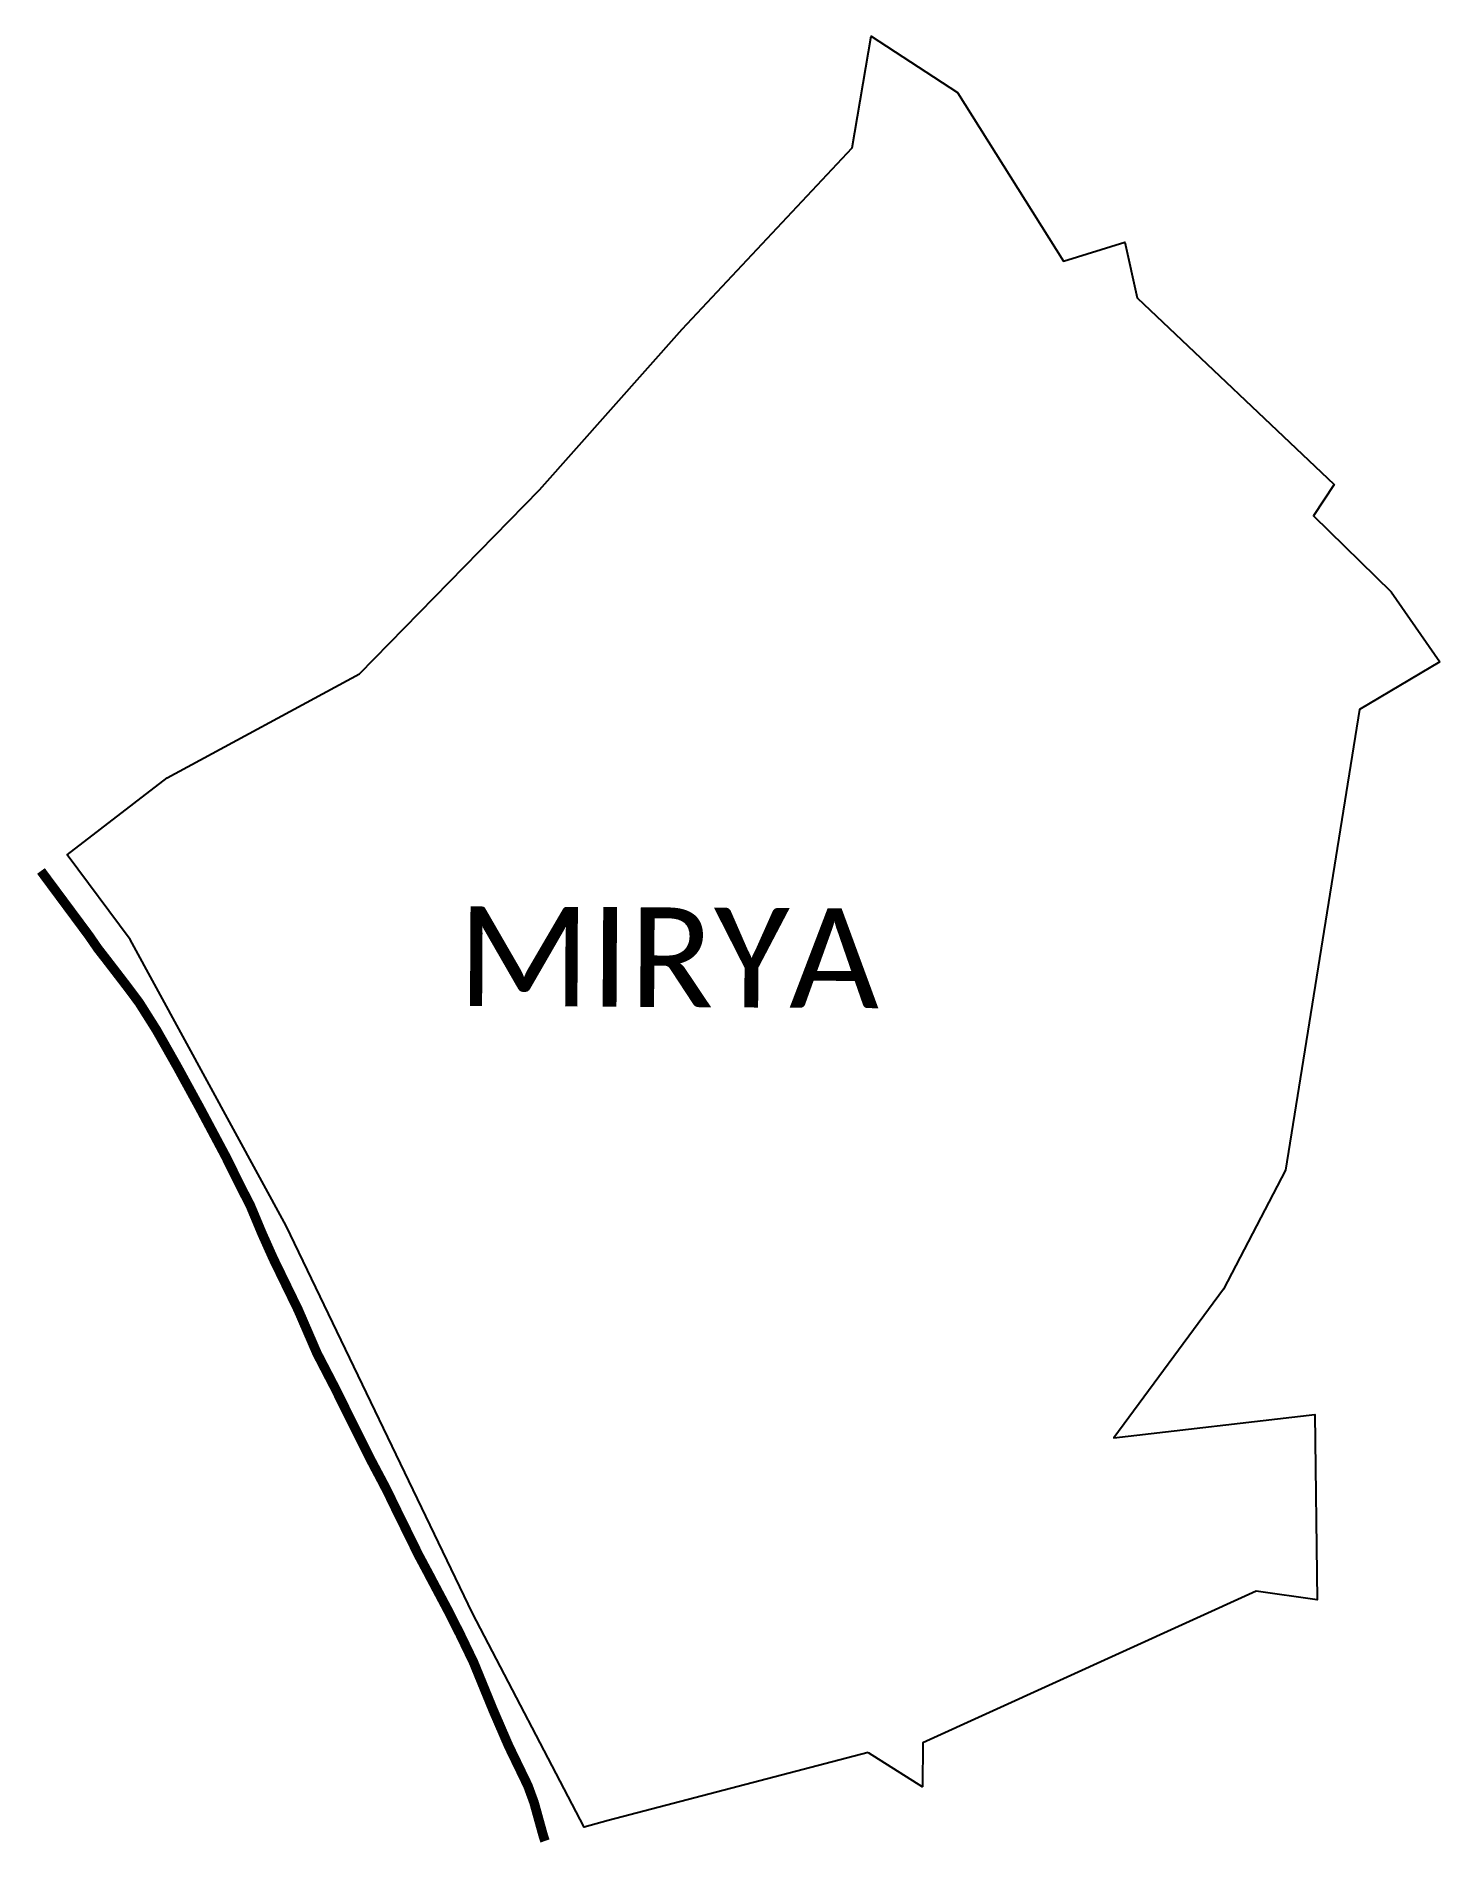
# Model space of a CAD drawing. Header units: metres. Extents: x 316748 to 318214, y 1881622 to 1883513.
import ezdxf

# ---------------------------------------------------------------- set-up
doc = ezdxf.new("R2010")
doc.units = ezdxf.units.M
for name, color, linetype in [('ARTIFICIALLY PROTECTED', 10, 'Continuous'), ('village', 3, 'Continuous'), ('VILLAGE NAME', 250, 'Continuous')]:
    doc.layers.add(name, color=color, linetype=linetype)
doc.styles.get("Standard").update_dxf_attribs({"font": 'calibri.ttf'})

msp = doc.modelspace()

# ---------------------------------------------------------------- linework, layer by layer
at = {"layer": 'ARTIFICIALLY PROTECTED', "const_width": 10, "flags": 128}
msp.add_lwpolyline([(316753.1, 1882640.4), (316756.2, 1882636.1), (316803.1, 1882572.9), (316812.6, 1882559.1), (316822.5, 1882546.4), (316843, 1882519.7), (316855.7, 1882502.7), (316873.8, 1882474), (316895.4, 1882435.9), (316919.2, 1882392.4), (316945.9, 1882342.3), (316963.9, 1882306.1), (316971.6, 1882291.2), (316983.8, 1882262), (316995.6, 1882235.6), (317021.8, 1882181.7), (317041.4, 1882136.4), (317059.5, 1882101.5), (317096.1, 1882027.9), (317102.6, 1882015.6), (317111.2, 1881999.4), (317117, 1881987.9), (317122.4, 1881976.7), (317147.7, 1881925.2), (317158.9, 1881904.3), (317159.8, 1881902.5), (317178.6, 1881867.1), (317190.8, 1881843), (317205, 1881813.5), (317225.5, 1881763.4), (317241.5, 1881726.4), (317261.8, 1881684.4), (317268.2, 1881666.9), (317278.1, 1881631.2), (317279.6, 1881626.8)], dxfattribs=at)
at = {"layer": 'village', "flags": 128}
msp.add_lwpolyline([(317617.3, 1881719.4), (317674, 1881683.5)], dxfattribs=at)
at = {"layer": 'village', "color": 3, "true_color": 0x00ff00}
for points in [[(317617.3, 1881719.4, 0), (317345.5, 1881648.3, 0), (317320.7, 1881641.3, 0), (317203.9, 1881864.7, 0), (317009.3, 1882269.7, 0), (316846.4, 1882568.6, 0), (316780.4, 1882657.2, 0), (316884.8, 1882737.6, 0), (317086, 1882846.3, 0), (317273.7, 1883038.5, 0), (317422.8, 1883206.4, 0), (317600.5, 1883396, 0), (317620.3, 1883512.6, 0), (317710.7, 1883453.9, 0), (317821.4, 1883277.4, 0), (317885.3, 1883297.5, 0), (317898.1, 1883239.1, 0), (318103.9, 1883044.3, 0), (318082.6, 1883011.6, 0), (318163.7, 1882931.9, 0), (318214.4, 1882858.9, 0)], [(318214.4, 1882858.9, 0), (318130.5, 1882809, 0), (318053.2, 1882327.7, 0), (317988.3, 1882203.3, 0), (317873.8, 1882048.2, 0), (318084, 1882072.6, 0), (318086.3, 1881878.8, 0), (318022.4, 1881887.9, 0), (317674.4, 1881729.2, 0), (317674, 1881683.5, 0)]]:
    msp.add_polyline3d(points, dxfattribs=at)

# ---------------------------------------------------------------- texts
at = {"layer": 'VILLAGE NAME', "insert": (317188.6, 1882603.5), "char_height": 104.042, "attachment_point": 1, "rotation": 359.6762}
msp.add_mtext_dynamic_manual_height_columns('{\\fCalibri|b0|i0|c0|p34;MIRYA}', width=926.815, gutter_width=520.2, heights=[0], dxfattribs=at)

doc.saveas('drawing.dxf')
